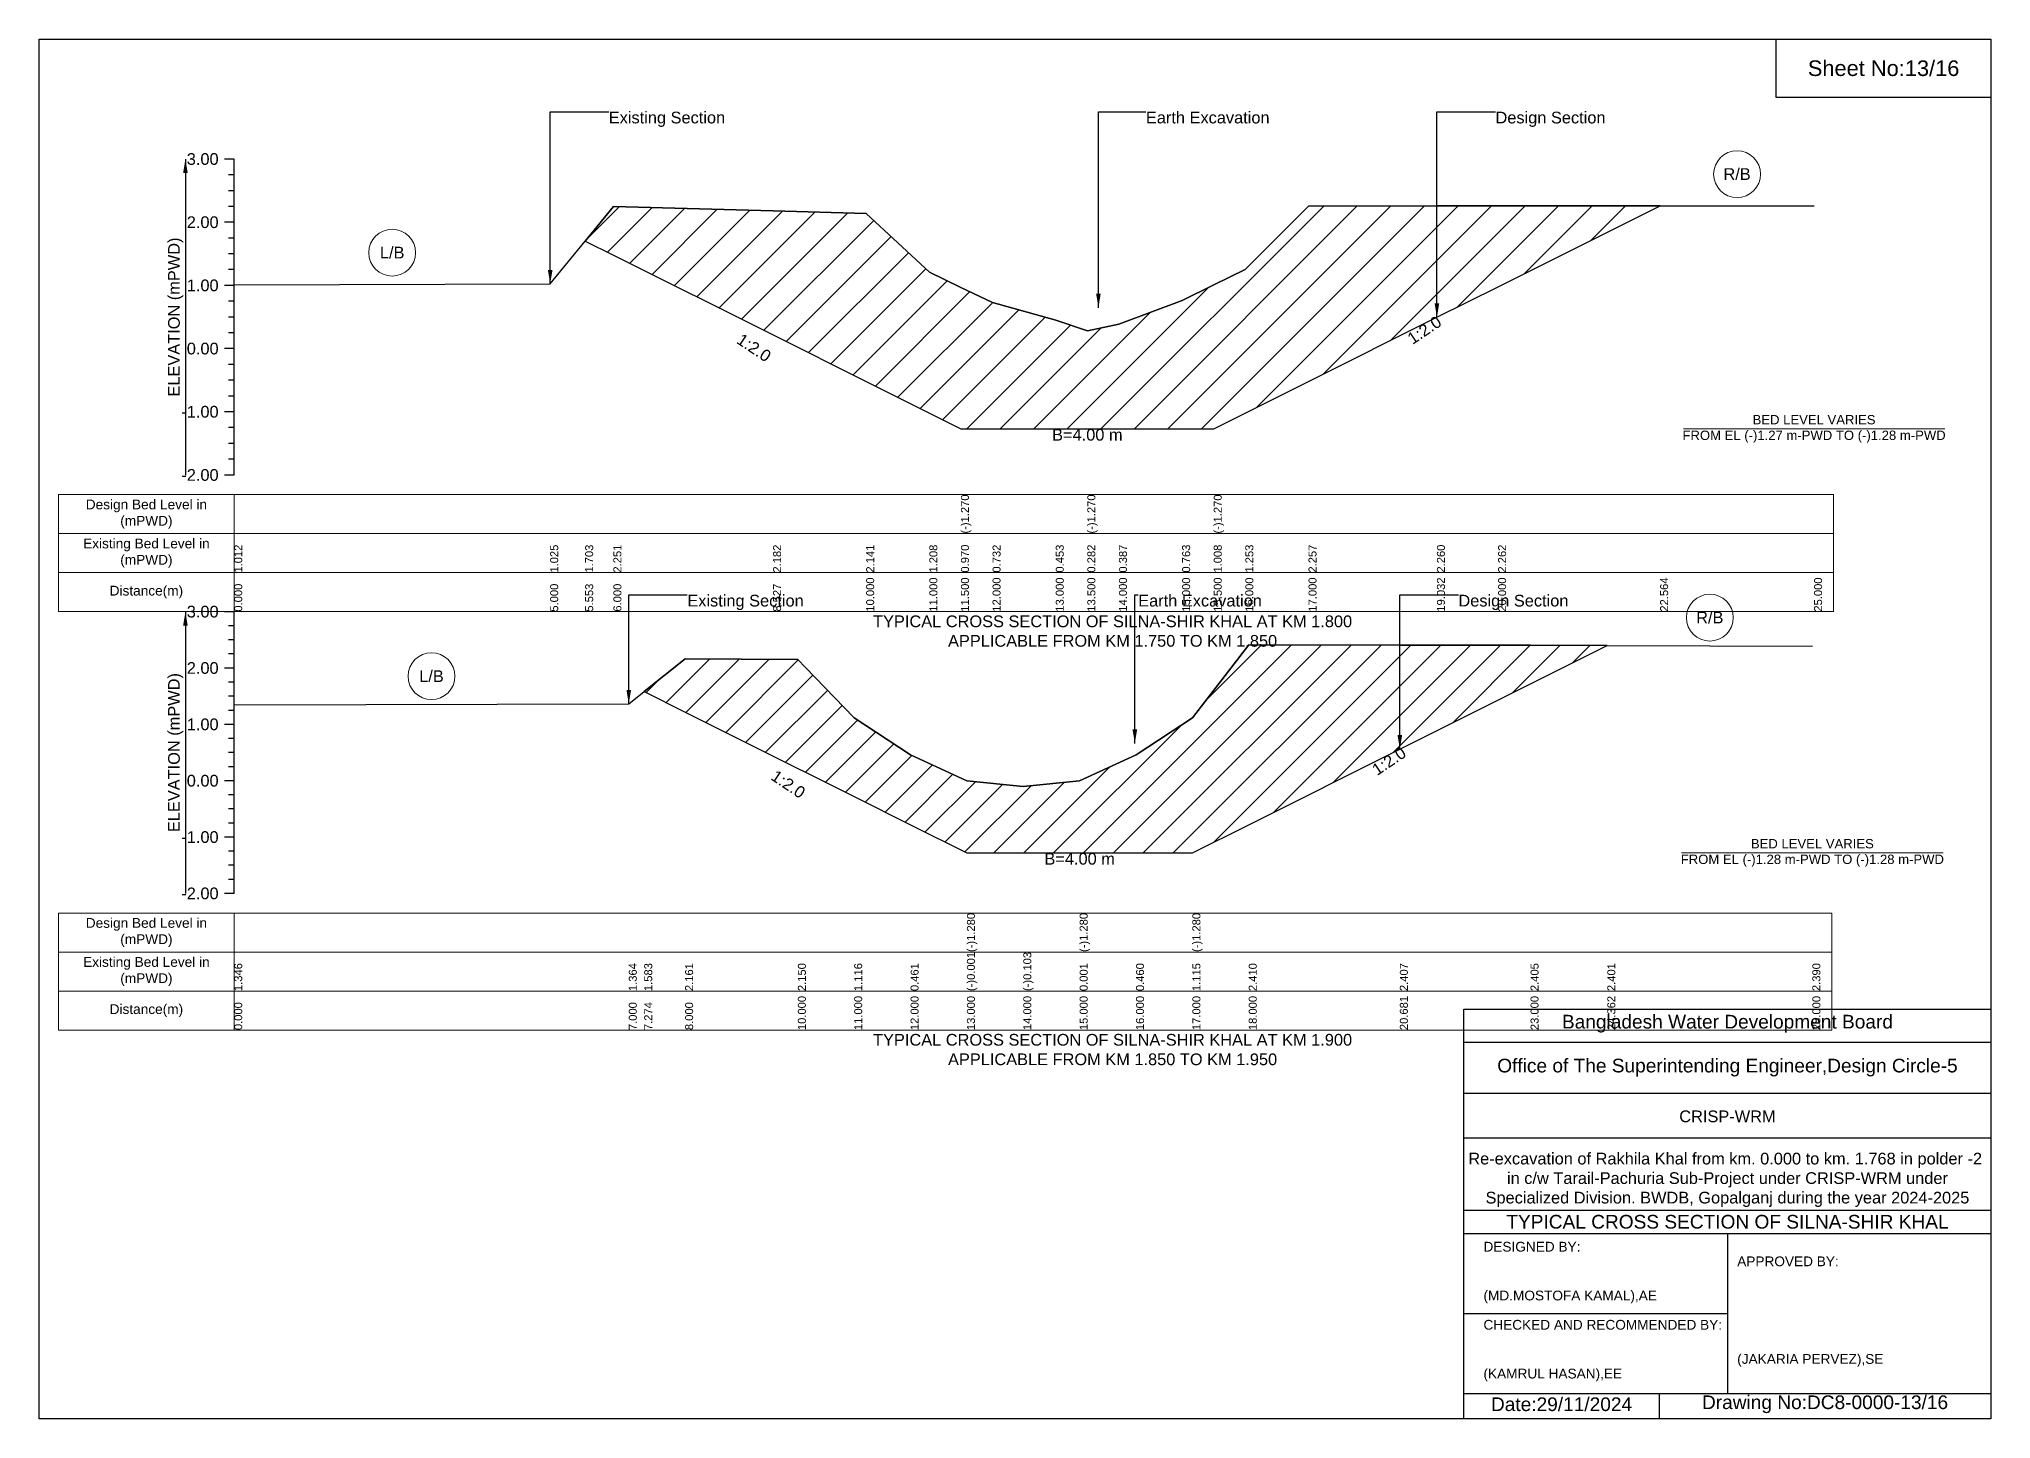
# Model space of a CAD drawing. Header units: inches. Extents: x 91000 to 258000, y -5656 to 0.
# Drawn here: x 220000 to 228000, y -5656 to 0 of the extents above; entities that cross this region are included whole.
import ezdxf

# ---------------------------------------------------------------- set-up
doc = ezdxf.new("R2010")
doc.units = ezdxf.units.IN
doc.header["$LTSCALE"] = 7
doc.header["$MEASUREMENT"] = 0
for name, color, linetype, lineweight in [('Cross section Data Border', 7, 'Continuous', 9), ('Cross Section Labels', 7, 'Continuous', 9), ('Existing_Bed_Level for Xsection', 7, 'Continuous', 25)]:
    doc.layers.add(name, color=color, linetype=linetype, lineweight=lineweight)
doc.styles.get("Standard").update_dxf_attribs({"font": 'arial.ttf'})
doc.dimstyles.get("Standard").update_dxf_attribs({"dimtxt": 0.18, "dimasz": 0.18, "dimexe": 0.18, "dimexo": 0.0625, "dimgap": 0.09, "dimtad": 0, "dimtih": 1, "dimtoh": 1, "dimdec": 4, "dimzin": 0, "dimdsep": 46, "dimtxsty": 'Standard', "dimcen": 0.09, "dimadec": 0, "dimazin": 0, "dimtfac": 1, "dimtdec": 4, "dimtofl": 0, "dimtmove": 0, "dimatfit": 3, "dimfxl": 1, "dimtolj": 1, "dimtzin": 0, "dimarcsym": 0})

msp = doc.modelspace()

# ---------------------------------------------------------------- hatches: boundary and pattern name
at = {"layer": 'Existing_Bed_Level for Xsection'}
h = msp.add_hatch(dxfattribs=at)
h.set_pattern_fill('ANSI31', color=256, scale=777, style=0)
h.paths.add_polyline_path([(222238.3, -827.9), (222354, -885.7), (223008.4, -1212.9), (223390, -1403.7), (223649, -1533.2), (223778.5, -1598), (223908, -1598), (224167, -1598), (224296.5, -1598), (224426, -1598), (224685, -1598), (224814.5, -1598), (224944, -1533.2), (225203, -1403.7), (225729.3, -1140.6), (225980, -1015.2), (226644.1, -683.2), (225980, -683.2), (225729.3, -683.6), (225203, -684.5), (224944, -944.5), (224814.5, -1008), (224685, -1071.4), (224426, -1168.8), (224296.5, -1196), (224167, -1151.7), (223908, -1079.5), (223778.5, -1017.8), (223649, -956.2), (223390, -714.5), (223008.4, -704), (222354, -686)])
h = msp.add_hatch(dxfattribs=at)
h.set_pattern_fill('ANSI31', color=256, scale=693, style=0)
h.paths.add_polyline_path([(222480.4, -2674.6), (222648, -2758.4), (223110, -2989.4), (223141.7, -3005.2), (223341, -3104.9), (223572, -3220.4), (223803, -3335.9), (224034, -3335.9), (224265, -3335.9), (224496, -3335.9), (224727, -3335.9), (224958, -3220.4), (225577.3, -2910.7), (226113, -2642.9), (226427.6, -2485.6), (226113, -2484.7), (225577.3, -2484.1), (224958, -2483.5), (224727, -2782.6), (224496, -2933.9), (224265, -3040), (224034, -3064), (223803, -3040.4), (223572, -2933.7), (223341, -2782.4), (223141.7, -2576.3), (223110, -2543.6), (222648, -2541)])

# ---------------------------------------------------------------- linework, layer by layer
for points in [[(220000, 0), (228000, 0), (228000, -5656), (220000, -5656)], [(227120, 0), (228000, 0), (228000, -240), (227120, -240)]]:
    msp.add_lwpolyline(points, close=True)
for points in [[(225840, -5656), (225840, -3976), (228000, -3976)], [(225840, -4112), (228000, -4112)], [(225840, -4320), (228000, -4320)], [(225840, -4504), (228000, -4504)], [(225840, -4800), (228000, -4800)], [(225840, -4896), (228000, -4896)], [(226920, -4896), (226920, -5552)], [(225840, -5224), (226920, -5224)], [(225840, -5552), (228000, -5552)], [(226640, -5552), (226640, -5656)]]:
    msp.add_lwpolyline(points)
at = {"layer": 'Cross section Data Border'}
for points in [[(220080, -1867), (227355, -1867), (227355, -2347), (220080, -2347)], [(220080, -3582.2), (227348, -3582.2), (227348, -4062.2), (220080, -4062.2)]]:
    msp.add_lwpolyline(points, close=True, dxfattribs=at)
for points in [[(220800, -1867), (220800, -2347)], [(220080, -2027), (227355, -2027)], [(220080, -2187), (227355, -2187)], [(220800, -3582.2), (220800, -4062.2)], [(220080, -3742.2), (227348, -3742.2)], [(220080, -3902.2), (227348, -3902.2)]]:
    msp.add_lwpolyline(points, dxfattribs=at)
at = {"layer": 'Cross Section Labels'}
for points in [[(226739.2, -1598), (227810.8, -1598)], [(226732.2, -3335.9), (227803.8, -3335.9)]]:
    msp.add_lwpolyline(points, dxfattribs=at)
for centre in [(226959.5, -553.7), (221447.5, -875.7), (226847.8, -2371.4), (221608.5, -2611.7)]:
    msp.add_circle(centre, 96, dxfattribs=at)
at = {"layer": 'Existing_Bed_Level for Xsection'}
for points in [[(220800, -492), (220760, -492)], [(220800, -556.8), (220776, -556.8)], [(220800, -1787), (220800, -1528), (220800, -1269), (220800, -1010), (220800, -751), (220800, -492)], [(220800, -621.5), (220776, -621.5)], [(220800, -686.3), (220776, -686.3)], [(220800, -1006.9), (222095, -1003.6), (222238.3, -827.9), (222354, -686), (223008.4, -704), (223390, -714.5), (223649, -956.2), (223778.5, -1017.8), (223778.5, -1017.8), (223908, -1079.5), (224167, -1151.7), (224296.5, -1196), (224296.5, -1196), (224426, -1168.8), (224685, -1071.4), (224814.5, -1008), (224814.5, -1008), (224944, -944.5), (225203, -684.5), (225729.3, -683.6), (225980, -683.2), (226644.1, -683.2), (227275, -683.2)], [(220800, -751), (220760, -751)], [(220800, -815.8), (220776, -815.8)], [(220800, -880.5), (220776, -880.5)], [(220800, -945.3), (220776, -945.3)], [(220800, -1010), (220760, -1010)], [(220800, -1074.8), (220776, -1074.8)], [(220800, -1139.5), (220776, -1139.5)], [(220800, -1269), (220760, -1269)], [(220800, -1204.3), (220776, -1204.3)], [(220800, -1333.8), (220776, -1333.8)], [(220800, -1398.5), (220776, -1398.5)], [(220800, -1463.3), (220776, -1463.3)], [(220800, -1528), (220760, -1528)], [(220800, -1592.8), (220776, -1592.8)], [(220800, -1657.5), (220776, -1657.5)], [(220800, -1722.3), (220776, -1722.3)], [(220800, -1787), (220760, -1787)], [(220800, -2347.2), (220760, -2347.2)], [(220800, -3502.2), (220800, -3271.2), (220800, -3040.2), (220800, -2809.2), (220800, -2578.2), (220800, -2347.2)], [(220800, -2405), (220776, -2405)], [(220800, -2462.7), (220776, -2462.7)], [(220800, -2520.5), (220776, -2520.5)], [(220800, -2729.3), (222417, -2725.1), (222480.4, -2674.6), (222648, -2541), (223110, -2543.6), (223141.7, -2576.3), (223341, -2782.4), (223572, -2933.7), (223803, -3040.4), (223803, -3040.4), (224034, -3064), (224265, -3040), (224265, -3040), (224496, -2933.9), (224727, -2782.6), (224727, -2782.6), (224958, -2483.5), (225577.3, -2484.1), (226113, -2484.7), (226427.6, -2485.6), (227268, -2488.1)], [(220800, -2578.2), (220760, -2578.2)], [(220800, -2636), (220776, -2636)], [(220800, -2693.7), (220776, -2693.7)], [(220800, -2751.5), (220776, -2751.5)], [(220800, -2809.2), (220760, -2809.2)], [(220800, -2867), (220776, -2867)], [(220800, -2924.7), (220776, -2924.7)], [(220800, -2982.5), (220776, -2982.5)], [(220800, -3040.2), (220760, -3040.2)], [(220800, -3098), (220776, -3098)], [(220800, -3155.7), (220776, -3155.7)], [(220800, -3271.2), (220760, -3271.2)], [(220800, -3213.5), (220776, -3213.5)], [(220800, -3329), (220776, -3329)], [(220800, -3386.7), (220776, -3386.7)], [(220800, -3502.2), (220760, -3502.2)], [(220800, -3444.5), (220776, -3444.5)]]:
    msp.add_lwpolyline(points, dxfattribs=at)
for points in [[(222238.3, -827.9), (222238.3, -827.9), (222354, -885.7), (223008.4, -1212.9), (223390, -1403.7), (223649, -1533.2), (223778.5, -1598), (223778.5, -1598), (223908, -1598), (224167, -1598), (224296.5, -1598), (224296.5, -1598), (224426, -1598), (224685, -1598), (224814.5, -1598), (224814.5, -1598), (224944, -1533.2), (225203, -1403.7), (225729.3, -1140.6), (225980, -1015.2), (226644.1, -683.2), (226644.1, -683.2), (226644.1, -683.2), (225980, -683.2), (225729.3, -683.6), (225203, -684.5), (224944, -944.5), (224814.5, -1008), (224814.5, -1008), (224685, -1071.4), (224426, -1168.8), (224296.5, -1196), (224296.5, -1196), (224167, -1151.7), (223908, -1079.5), (223778.5, -1017.8), (223778.5, -1017.8), (223649, -956.2), (223390, -714.5), (223008.4, -704), (222354, -686), (222238.3, -827.9)], [(222480.4, -2674.6), (222480.4, -2674.6), (222648, -2758.4), (223110, -2989.4), (223141.7, -3005.2), (223341, -3104.9), (223572, -3220.4), (223803, -3335.9), (223803, -3335.9), (224034, -3335.9), (224265, -3335.9), (224265, -3335.9), (224496, -3335.9), (224727, -3335.9), (224727, -3335.9), (224958, -3220.4), (225577.3, -2910.7), (226113, -2642.9), (226427.6, -2485.6), (226427.6, -2485.6), (226427.6, -2485.6), (226113, -2484.7), (225577.3, -2484.1), (224958, -2483.5), (224727, -2782.6), (224727, -2782.6), (224496, -2933.9), (224265, -3040), (224265, -3040), (224034, -3064), (223803, -3040.4), (223803, -3040.4), (223572, -2933.7), (223341, -2782.4), (223141.7, -2576.3), (223110, -2543.6), (222648, -2541), (222480.4, -2674.6)]]:
    msp.add_lwpolyline(points, close=True, dxfattribs=at)

# ---------------------------------------------------------------- texts
at = {"attachment_point": 5}
for s, insert, char_height in [('Sheet No:13/16', (227560, -120), 64), ('Bangladesh Water Development Board', (226920, -4036), 56), ('Office of The Superintending Engineer,Design Circle-5', (226920, -4216), 56)]:
    msp.add_mtext(s, dxfattribs=dict(at, insert=insert, char_height=char_height))
for s, insert, char_height, width, attachment_point in [('CRISP-WRM', (226920, -4416), 48, 2240, 5), ('Re-excavation of Rakhila Khal from km. 0.000 to km. 1.768 in polder -2  in c/w Tarail-Pachuria Sub-Project under CRISP-WRM under Specialized Division. BWDB, Gopalganj during the year 2024-2025', (226920, -4676), 48, 2160, 5), ('TYPICAL CROSS SECTION OF SILNA-SHIR KHAL', (226920, -4848), 56, 2240, 5), ('DESIGNED BY:^J^J^J(MD.MOSTOFA KAMAL),AE', (225920, -5056), 40, 1120, 4), ('APPROVED BY:^J^J^J^J^J^J(JAKARIA PERVEZ),SE', (226960, -5216), 40, 1120, 4), ('CHECKED AND RECOMMENDED BY:^J^J^J(KAMRUL HASAN),EE', (225920, -5376), 40, 1120, 4), ('Date:29/11/2024', (226240, -5596), 56, 1120, 5), ('Drawing No:DC8-0000-13/16', (227320, -5596), 56, 1760, 5)]:
    msp.add_mtext(s, dxfattribs=dict(insert=insert, char_height=char_height, width=width, attachment_point=attachment_point))
at = {"layer": 'Cross section Data Border', "char_height": 40, "width": 640, "attachment_point": 5}
for s, insert in [('Design Bed Level in (mPWD)', (220440, -1947)), ('Existing Bed Level in (mPWD)', (220440, -2107)), ('Distance(m)', (220440, -2267)), ('Design Bed Level in (mPWD)', (220440, -3662.2)), ('Existing Bed Level in (mPWD)', (220440, -3822.2)), ('Distance(m)', (220440, -3982.2))]:
    msp.add_mtext(s, dxfattribs=dict(at, insert=insert))
at = {"layer": 'Cross Section Labels'}
for s, insert, char_height, attachment_point in [('Existing Section', (222335, -297.8), 48, 1), ('Earth Excavation', (224536.5, -297.8), 48, 1), ('Design Section', (225969.3, -297.8), 48, 1), ('R/B', (226959.5, -553.7), 48, 5), ('L/B', (221447.5, -875.7), 48, 5), ('B=4.00 m', (224296.5, -1598), 48, 2), ('BED LEVEL VARIES ^JFROM EL (-)1.27 m-PWD TO (-)1.28 m-PWD', (227275, -1598), 38.4, 5), ('Existing Section', (222657, -2277.9), 48, 1), ('Earth Excavation', (224505, -2277.9), 48, 1), ('Design Section', (225817.3, -2277.9), 48, 1), ('TYPICAL CROSS SECTION OF SILNA-SHIR KHAL AT KM 1.800^JAPPLICABLE FROM KM 1.750 TO KM 1.850', (224400, -2427), 48, 5), ('R/B', (226847.8, -2371.4), 48, 5), ('L/B', (221608.5, -2611.7), 48, 5), ('BED LEVEL VARIES ^JFROM EL (-)1.28 m-PWD TO (-)1.28 m-PWD', (227268, -3335.9), 38.4, 5), ('B=4.00 m', (224265, -3335.9), 48, 2), ('TYPICAL CROSS SECTION OF SILNA-SHIR KHAL AT KM 1.900^JAPPLICABLE FROM KM 1.850 TO KM 1.950', (224400, -4142.2), 48, 5)]:
    msp.add_mtext(s, dxfattribs=dict(at, insert=insert, char_height=char_height, attachment_point=attachment_point))
at = {"layer": 'Cross Section Labels', "char_height": 48, "attachment_point": 2}
for insert, rotation in [((225664.5, -1172.9), 33.69007), ((222943.7, -1245.3), 326.30993), ((225519.5, -2939.6), 33.69007), ((223084, -3034.1), 326.30993)]:
    msp.add_mtext('1:2.0', dxfattribs=dict(at, insert=insert, rotation=rotation))
at = {"layer": 'Existing_Bed_Level for Xsection', "char_height": 48, "attachment_point": 6}
for s, insert in [('3.00', (220736, -492)), ('2.00', (220736, -751)), ('1.00', (220736, -1010)), ('0.00', (220736, -1269)), ('-1.00', (220736, -1528)), ('-2.00', (220736, -1787)), ('3.00', (220736, -2347.2)), ('2.00', (220736, -2578.2)), ('1.00', (220736, -2809.2)), ('0.00', (220736, -3040.2)), ('-1.00', (220736, -3271.2)), ('-2.00', (220736, -3502.2))]:
    msp.add_mtext(s, dxfattribs=dict(at, insert=insert))
at = {"layer": 'Existing_Bed_Level for Xsection', "rotation": 90}
for s, insert, char_height, attachment_point in [('ELEVATION (mPWD)', (220560, -1139.5), 48, 5), ('(-)1.270', (223778.5, -2027), 32.8, 1), ('(-)1.270', (224296.5, -2027), 32.8, 1), ('(-)1.270', (224814.5, -2027), 32.8, 1), ('1.012', (220800, -2187), 32.8, 1), ('1.025', (222095, -2187), 32.8, 1), ('1.703', (222238.3, -2187), 32.8, 1), ('2.251', (222354, -2187), 32.8, 1), ('2.182', (223008.4, -2187), 32.8, 1), ('2.141', (223390, -2187), 32.8, 1), ('1.208', (223649, -2187), 32.8, 1), ('0.970', (223778.5, -2187), 32.8, 1), ('0.732', (223908, -2187), 32.8, 1), ('0.453', (224167, -2187), 32.8, 1), ('0.282', (224296.5, -2187), 32.8, 1), ('0.387', (224426, -2187), 32.8, 1), ('0.763', (224685, -2187), 32.8, 1), ('1.008', (224814.5, -2187), 32.8, 1), ('1.253', (224944, -2187), 32.8, 1), ('2.257', (225203, -2187), 32.8, 1), ('2.260', (225729.3, -2187), 32.8, 1), ('2.262', (225980, -2187), 32.8, 1), ('0.000', (220800, -2347), 32.8, 1), ('5.000', (222095, -2347), 32.8, 1), ('5.553', (222238.3, -2347), 32.8, 1), ('6.000', (222354, -2347), 32.8, 1), ('8.527', (223008.4, -2347), 32.8, 1), ('10.000', (223390, -2347), 32.8, 1), ('11.000', (223649, -2347), 32.8, 1), ('11.500', (223778.5, -2347), 32.8, 1), ('12.000', (223908, -2347), 32.8, 1), ('13.000', (224167, -2347), 32.8, 1), ('13.500', (224296.5, -2347), 32.8, 1), ('14.000', (224426, -2347), 32.8, 1), ('15.000', (224685, -2347), 32.8, 1), ('15.500', (224814.5, -2347), 32.8, 1), ('16.000', (224944, -2347), 32.8, 1), ('17.000', (225203, -2347), 32.8, 1), ('19.032', (225729.3, -2347), 32.8, 1), ('20.000', (225980, -2347), 32.8, 1), ('22.564', (226644.1, -2347), 32.8, 1), ('25.000', (227275, -2347), 32.8, 1), ('ELEVATION (mPWD)', (220560, -2924.7), 48, 5), ('(-)1.280', (223803, -3742.2), 32.8, 1), ('(-)1.280', (224265, -3742.2), 32.8, 1), ('(-)1.280', (224727, -3742.2), 32.8, 1), ('(-)0.001', (223803, -3902.2), 32.8, 1), ('(-)0.103', (224034, -3902.2), 32.8, 1), ('1.346', (220800, -3902.2), 32.8, 1), ('1.364', (222417, -3902.2), 32.8, 1), ('1.583', (222480.4, -3902.2), 32.8, 1), ('2.161', (222648, -3902.2), 32.8, 1), ('2.150', (223110, -3902.2), 32.8, 1), ('1.116', (223341, -3902.2), 32.8, 1), ('0.461', (223572, -3902.2), 32.8, 1), ('0.001', (224265, -3902.2), 32.8, 1), ('0.460', (224496, -3902.2), 32.8, 1), ('1.115', (224727, -3902.2), 32.8, 1), ('2.410', (224958, -3902.2), 32.8, 1), ('2.407', (225577.3, -3902.2), 32.8, 1), ('2.405', (226113, -3902.2), 32.8, 1), ('2.401', (226427.6, -3902.2), 32.8, 1), ('2.390', (227268, -3902.2), 32.8, 1), ('0.000', (220800, -4062.2), 32.8, 1), ('7.000', (222417, -4062.2), 32.8, 1), ('7.274', (222480.4, -4062.2), 32.8, 1), ('8.000', (222648, -4062.2), 32.8, 1), ('10.000', (223110, -4062.2), 32.8, 1), ('11.000', (223341, -4062.2), 32.8, 1), ('12.000', (223572, -4062.2), 32.8, 1), ('13.000', (223803, -4062.2), 32.8, 1), ('14.000', (224034, -4062.2), 32.8, 1), ('15.000', (224265, -4062.2), 32.8, 1), ('16.000', (224496, -4062.2), 32.8, 1), ('17.000', (224727, -4062.2), 32.8, 1), ('18.000', (224958, -4062.2), 32.8, 1), ('20.681', (225577.3, -4062.2), 32.8, 1), ('23.000', (226113, -4062.2), 32.8, 1), ('24.362', (226427.6, -4062.2), 32.8, 1), ('28.000', (227268, -4062.2), 32.8, 1)]:
    msp.add_mtext(s, dxfattribs=dict(at, insert=insert, char_height=char_height, attachment_point=attachment_point))

# ---------------------------------------------------------------- leaders
at = {"layer": 'Cross Section Labels', "annotation_type": 0, "has_hookline": 1, "hookline_direction": 0}
for points, text_width in [([(222095, -1003.6), (222095, -297.8), (222334.9, -297.8)], 467.2), ([(224341.9, -1101.3), (224341.9, -297.8), (224536.4, -297.8)], 497), ([(225729.3, -1140.6), (225729.3, -297.8), (225969.2, -297.8)], 441.2), ([(222417, -2725.1), (222417, -2277.9), (222656.9, -2277.9)], 467.2), ([(224491.1, -2887.5), (224491.1, -2277.9), (224504.9, -2277.9)], 497), ([(225577.3, -2910.7), (225577.3, -2277.9), (225817.2, -2277.9)], 441.2)]:
    msp.add_leader(points, dimstyle='Standard', override={"dimasz": 57.6}, dxfattribs=dict(at, text_width=text_width))
at = {"layer": 'Existing_Bed_Level for Xsection'}
for points in [[(220600, -492), (220600, -1787)], [(220600, -2347.2), (220600, -3502.2)]]:
    msp.add_leader(points, dimstyle='Standard', override={"dimasz": 57.6}, dxfattribs=at)

doc.saveas('drawing.dxf')
